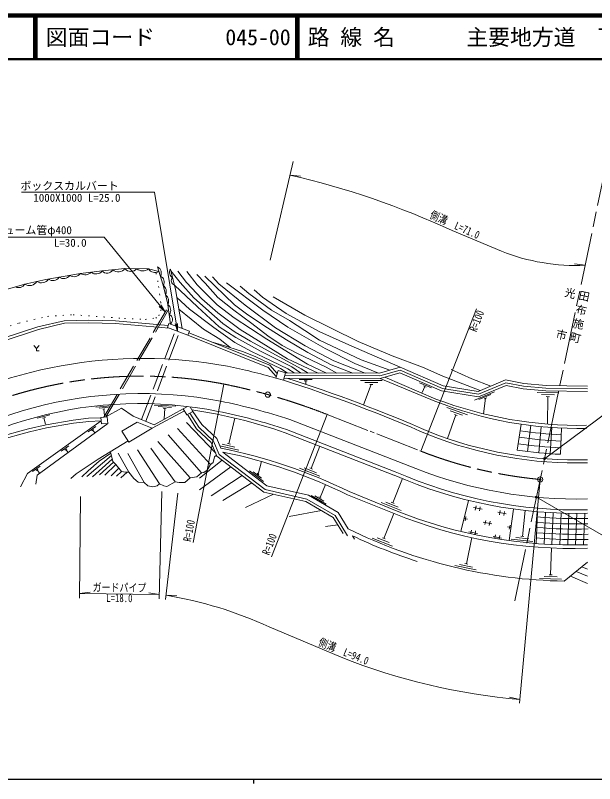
# Model space of a CAD drawing. Units: millimetres at full size, sheet at 1:1000; details may follow other scales. Extents: x 40000 to 680000, y 20000 to 380000.
# Drawn here: x 113412 to 246122, y 204000 to 380000 of the extents above; entities that cross this region are included whole.
import ezdxf
from ezdxf.enums import TextEntityAlignment as Align

# ---------------------------------------------------------------- set-up
doc = ezdxf.new("R2010")
doc.units = ezdxf.units.MM
doc.header["$LTSCALE"] = 1000
doc.header["$PDMODE"] = 32
doc.header["$PDSIZE"] = 500
for name, pattern in [('CHAIN', [18.5, 12, -1.5, 3.5, -1.5]), ('DASHED', [7.5, 6, -1.5]), ('DOTTED', [1.75, 0.25, -1.5])]:
    doc.linetypes.add(name, pattern=pattern)
for name, color, linetype, lineweight in [('M-BGD', 7, 'Continuous', 13), ('M-BMK', 2, 'CHAIN', 13), ('M-BMK-SRVR', 3, 'Continuous', 13), ('M-STR-HTXT', 7, 'Continuous', 13), ('M-TTL', 2, 'Continuous', 140), ('M-TTL-BAND', 7, 'Continuous', 25), ('M-TTL-LINE', 7, 'Continuous', 50)]:
    doc.layers.add(name, color=color, linetype=linetype, lineweight=lineweight)
doc.layers.add('M-TTL-TXT', color=7, linetype='Continuous')
doc.styles.add('ＭＳ ゴシック', font='')
doc.styles.get('ＭＳ ゴシック').set_extended_font_data('MS Gothic')

# ---------------------------------------------------------------- blocks, each defined once
blk = doc.blocks.new('open_arrow')
at = {"color": 0, "linetype": 'Continuous', "lineweight": -2}
blk.add_lwpolyline([(7.5, 1.25), (0, 0), (7.5, -1.25)], dxfattribs=at)

msp = doc.modelspace()

# ---------------------------------------------------------------- hatches: boundary and pattern name
at = {"layer": 'M-STR-HTXT'}
for points in [[(234860, 278564, -0.41421), (234760, 278225, -0.41421), (234421, 278325, -1)], [(233008, 269740, -0.41421), (232908, 269401, -0.41421), (232569, 269501, -1)]]:
    msp.add_hatch(color=256, dxfattribs=at).paths.add_polyline_path(points)

# ---------------------------------------------------------------- linework, layer by layer
at = {"layer": 'M-BGD', "linetype": 'DASHED'}
for p, q in [((133675, 287949), (148429, 313241)), ((134165, 287995), (148518, 312601)), ((142342, 287389), (150112, 307796)), ((143269, 287012), (151047, 307442))]:
    msp.add_line(p, q, dxfattribs=at)
at = {"layer": 'M-BGD'}
for p, q in [((118261, 303664), (118261, 303164)), ((118261, 303164), (118861, 303164)), ((181430, 296566), (178430, 296579)), ((180279, 296271), (179579, 296274)), ((179929, 296272), (179926, 295489)), ((197466, 296351), (192466, 296371)), ((196464, 295905), (193464, 295917)), ((196981, 296803), (209542, 291652)), ((198029, 297106), (209732, 292114)), ((208719, 294649), (205969, 295848)), ((194962, 295461), (193172, 290761)), ((195312, 295460), (194612, 295463)), ((207224, 294973), (206624, 293598)), ((207544, 294833), (206903, 295113)), ((223181, 293793), (218567, 291868)), ((222374, 293131), (219605, 291976)), ((221105, 292277), (220633, 288724)), ((221428, 292412), (220782, 292142)), ((237922, 293501), (232923, 293594)), ((236914, 293069), (233914, 293125)), ((235755, 292641), (235056, 292654)), ((235405, 292647), (235289, 286364)), ((135358, 290575), (131875, 290223)), ((150166, 290445), (145174, 290726)), ((134691, 290207), (132602, 289995)), ((133921, 289827), (133433, 289778)), ((133677, 289802), (133828, 288310)), ((152126, 289404), (144744, 285429)), ((151870, 289834), (145182, 286233)), ((149151, 290202), (146155, 290371)), ((147986, 289967), (147287, 290006)), ((147636, 289987), (147495, 287478)), ((216968, 288512), (212245, 290152)), ((215876, 288415), (213042, 289399)), ((121320, 288454), (118417, 287700)), ((120283, 287875), (119605, 287699)), ((119944, 287787), (120321, 286335)), ((162340, 281858), (163682, 287736)), ((205130, 276195), (176329, 287396)), ((214311, 288482), (212424, 283047)), ((214642, 288367), (213981, 288596)), ((131823, 285827), (130114, 284607)), ((158148, 277127), (150594, 285358)), ((159311, 279712), (152596, 286715)), ((200446, 275442), (175517, 285136)), ((228387, 280386), (229270, 286321)), ((230754, 280065), (231485, 286020)), ((233328, 279785), (233896, 285758)), ((235901, 279576), (236305, 285562)), ((238295, 279445), (238546, 285440)), ((131342, 285115), (130943, 284830)), ((131143, 284973), (131600, 284332)), ((156040, 275184), (148410, 283918)), ((200156, 274696), (175228, 284391)), ((153483, 274053), (146063, 282388)), ((160777, 281753), (163702, 281085)), ((161999, 281936), (162681, 281780)), ((125650, 281421), (123941, 280201)), ((125169, 280709), (124770, 280424)), ((124970, 280567), (125471, 279864)), ((146463, 272665), (141389, 280488)), ((150009, 273166), (144478, 280831)), ((160277, 281406), (164577, 280424)), ((181165, 276205), (183193, 281293)), ((129777, 274367), (135400, 279177)), ((135618, 278339), (131098, 274278)), ((139418, 275374), (136974, 279711)), ((142907, 272980), (139193, 279619)), ((155607, 273994), (160819, 278100)), ((119060, 276717), (117351, 275497)), ((132667, 274716), (135868, 277682)), ((133871, 274666), (136425, 277139)), ((155589, 271320), (162762, 276613)), ((169003, 274923), (169821, 277778)), ((179605, 276343), (182392, 275232)), ((180840, 276335), (181490, 276076)), ((118579, 276005), (118180, 275720)), ((118380, 275863), (118928, 275094)), ((135350, 274541), (137138, 276248)), ((136585, 274461), (137718, 275522)), ((137570, 274042), (139013, 275357)), ((158259, 269966), (165382, 274609)), ((167050, 275662), (170226, 273231)), ((167867, 275414), (169773, 273956)), ((168780, 275093), (169225, 274753)), ((178509, 276295), (183154, 274444)), ((160980, 268865), (167566, 272938)), ((199852, 268318), (202087, 273869)), ((183216, 269560), (184498, 272499)), ((166162, 267252), (172558, 270293)), ((181184, 270043), (184646, 268038)), ((182027, 269902), (184104, 268699)), ((182973, 269700), (183458, 269419)), ((200187, 265865), (189527, 270162)), ((200486, 266607), (189854, 270893)), ((197197, 268416), (201836, 266549)), ((198293, 268460), (201076, 267340)), ((199528, 268448), (200177, 268187)), ((176158, 265167), (183511, 266557)), ((197844, 260178), (200103, 265899)), ((229577, 260650), (230182, 266607)), ((233045, 266285), (232752, 259001)), ((234841, 266146), (234548, 258877)), ((236638, 266039), (236346, 258783)), ((238437, 265962), (238145, 258719)), ((240236, 265917), (239945, 258685)), ((242037, 265904), (241746, 258681)), ((243839, 265921), (243549, 258708)), ((184447, 262917), (187281, 263285)), ((190629, 260795), (191108, 260015)), ((229229, 260685), (229925, 260615)), ((195189, 260259), (199839, 258423)), ((196284, 260310), (199074, 259209)), ((197519, 260307), (198170, 260050)), ((216742, 254337), (217988, 260360)), ((226999, 260007), (231973, 259502)), ((228039, 260354), (231024, 260051)), ((236045, 251839), (236230, 257987)), ((214112, 253962), (219008, 252949)), ((215182, 254200), (218120, 253592)), ((216400, 254408), (217085, 254266)), ((239161, 250395), (244493, 254764)), ((243179, 253687), (244493, 253134)), ((235695, 251850), (236395, 251829)), ((241867, 252612), (244493, 251506)), ((233519, 251015), (238517, 250864)), ((234532, 251434), (237531, 251344)), ((240555, 251537), (244493, 249879))]:
    msp.add_line(p, q, dxfattribs=at)
for points in [[(148982, 309292), (148294, 314202), (147195, 318438), (145991, 322365)], [(146317, 321304), (143896, 321906), (138521, 321976), (133276, 321448), (128344, 320873), (120383, 319470), (115573, 318447), (110552, 316938), (108397, 316104), (106319, 314406), (100984, 308963), (97124, 305580), (95059, 304263), (92657, 303523), (92020, 303419), (87666, 303646), (81711, 304691)], [(151659, 308280), (150124, 317176), (148963, 321853)], [(149055, 321481), (151154, 318786), (154266, 315270), (159042, 311094), (160934, 309401), (163764, 307435), (167297, 305361), (178923, 299026), (180514, 298070)], [(182768, 298061), (175757, 301296), (167508, 306435), (164876, 308058), (159799, 311878), (156134, 315053), (152629, 318778), (150620, 321388)], [(152678, 321297), (155058, 318282), (159655, 313698), (163509, 310688), (171052, 305797), (180360, 300089), (184705, 298053)], [(187076, 298043), (184615, 299389), (177909, 302624), (174573, 304401), (171271, 306554), (167620, 309422), (163459, 312432), (159797, 315399), (156858, 318667), (154950, 320666)], [(156822, 320243), (163605, 313696), (166334, 311616), (170356, 308948), (175541, 305656), (180433, 302794), (185750, 299931), (190711, 298029)], [(193523, 298017), (186407, 300839), (179776, 304317), (173015, 308436), (166061, 313613), (160045, 318520), (158553, 320073)], [(161791, 318709), (170141, 312474), (175867, 308589), (184377, 303686), (191163, 300278), (196608, 298005)], [(178726, 298077), (176722, 299455), (169754, 302959), (163890, 306177), (160100, 308657), (155145, 313199), (149865, 318218)], [(199210, 298695), (192658, 301084), (183107, 305615), (179746, 307786), (176217, 310103), (172075, 312474), (166899, 316253), (164927, 317986)], [(201606, 299386), (189816, 304491), (183139, 307478), (175452, 311730), (170039, 315470), (168090, 317115)], [(150434, 315378), (153304, 312701), (158867, 308500), (163694, 305067), (167647, 302910), (170261, 301670), (175860, 298998), (177249, 298083)], [(219863, 294034), (211307, 297371), (206671, 299443), (199773, 302002), (191974, 305267), (179693, 311299), (172479, 315515)], [(162631, 303890), (160244, 305789), (156525, 308120), (150892, 312728)], [(148418, 308971), (136375, 310017), (130280, 310195), (124555, 310047), (118562, 308634), (110387, 305948), (100426, 301612), (94667, 298442), (90216, 295317), (83702, 289782), (80415, 286860), (76191, 282545), (73321, 278417)], [(148650, 308348), (136340, 309418), (130279, 309595), (124633, 309449), (118725, 308056), (110601, 305387), (100691, 301073), (94985, 297932), (90583, 294842), (84096, 289329), (80829, 286426), (76655, 282161), (73701, 277912)], [(152918, 306735), (171337, 299366), (173193, 297286)], [(153130, 307296), (171691, 299871), (173391, 297965)], [(175647, 298090), (174139, 299127), (168531, 301787), (165670, 302887), (160420, 304620), (158254, 305246)], [(117661, 304364), (118261, 303664), (118861, 304364)], [(175302, 298091), (196813, 298004), (201606, 299386), (211399, 295116), (219404, 293843), (225700, 296469), (229886, 295647), (235000, 295205), (244493, 295029)], [(174953, 296893), (196981, 296803), (201523, 298114), (211060, 293955), (219552, 292604), (225826, 295222), (229719, 294457), (234937, 294006), (244493, 293829)], [(175128, 297492), (196897, 297403), (201564, 298750), (211230, 294535), (219478, 293224), (225763, 295845), (229803, 295052), (234968, 294606), (244493, 294429)], [(222376, 295083), (217972, 296728), (213237, 298876)], [(152839, 290408), (151870, 289834), (152686, 288458), (154063, 289273), (153434, 290334)], [(145182, 286233), (140429, 288168), (137736, 290010), (134165, 287995)], [(153374, 288865), (155406, 285672), (158785, 282491), (160088, 279415), (170630, 271349), (180213, 269161), (186674, 265419), (189529, 260770)], [(154063, 289273), (156144, 286282), (159582, 283046), (160509, 280857)], [(83740, 267220), (87146, 269618), (90717, 271796), (99122, 276265), (100113, 278474), (101353, 280447), (109122, 283298), (116456, 285303), (120436, 286167), (126654, 287297), (130183, 287690), (132993, 287776)], [(84183, 266676), (87530, 269032), (91064, 271188), (99663, 275760), (100732, 278143), (101818, 279873), (109335, 282631), (116623, 284623), (120573, 285481), (126755, 286604), (130232, 286991), (133058, 287077)], [(114623, 272016), (116184, 275033), (133058, 287077)], [(152858, 288559), (154941, 285286), (158282, 282141), (159597, 279035), (170369, 270793), (179991, 268596), (186242, 264975), (188519, 261268)], [(134616, 286531), (118386, 274699), (118107, 272621)], [(139221, 282511), (132365, 278340), (127347, 274993), (126109, 273937)], [(159516, 279227), (159020, 278836), (158692, 277567), (158148, 277127), (157357, 275819), (156576, 275253), (156040, 275184), (154995, 274277), (153483, 274053), (152203, 273014), (150969, 272968), (150009, 273166), (148114, 272088), (147396, 272189), (146463, 272665), (145902, 272251), (144931, 272009), (143795, 272221), (142907, 272980), (141552, 273060), (140561, 273892), (139418, 275374), (138609, 275341), (137718, 275522), (136425, 277139), (135762, 277785), (135173, 280048)], [(160951, 279951), (171043, 272229), (180565, 270055), (187358, 266120), (189656, 262378)], [(135255, 279732), (132610, 277880), (130061, 275676), (128627, 274276)]]:
    msp.add_lwpolyline(points, dxfattribs=at)
at = {"layer": 'M-BGD', "linetype": 'DOTTED'}
msp.add_lwpolyline([(96091, 300904), (102598, 304387), (108899, 307746), (114265, 309520), (120810, 311045), (126660, 311421), (138396, 310559), (143175, 310365), (145588, 310648), (146251, 311203), (146776, 312306), (146705, 314198), (146086, 318972), (145600, 321109)], dxfattribs=at)
at = {"layer": 'M-BGD'}
for points in [[(152918, 306735), (148241, 308503), (148595, 309438), (153272, 307670)], [(173085, 296917), (174814, 296414), (175317, 298142), (173589, 298645)], [(133123, 286391), (134616, 286531), (134476, 288024), (132983, 287884)], [(144744, 285429), (141342, 286833), (137825, 284765), (139392, 282235)]]:
    msp.add_lwpolyline(points, close=True, dxfattribs=at)
for centre, radius, start, end in [((145290, 320972), 1560, 330.77059, 63.29242), ((124417, 321523), 1821, 236.54291, 323.44588), ((126895, 321889), 1770, 235.02145, 324.96733), ((129399, 322544), 1976, 237.74342, 315.55891), ((131913, 322416), 1671, 228.69759, 324.60474), ((134408, 322466), 1523, 221.95315, 329.55608), ((136984, 323200), 1965, 230.01489, 321.49434), ((139880, 323116), 1774, 220.0001, 318.50859), ((142575, 323686), 2216, 231.93212, 306.57657), ((145462, 323034), 1930, 215.74164, 296.29614), ((150079, 321098), 1348, 145.92936, 241.96089), ((116673, 320048), 1942, 235.5186, 328.4924), ((119382, 320714), 1984, 237.94957, 325.12635), ((122016, 320901), 1661, 232.68747, 327.30131), ((146193, 318966), 1326, 323.6762, 69.76403), ((150142, 319184), 1005, 133.85273, 254.03752), ((114146, 319276), 1651, 243.59334, 329.86226), ((146221, 316748), 1770, 335.10033, 54.00046), ((146607, 314534), 1909, 336.28425, 50.30724), ((147355, 312467), 1640, 323.54733, 52.41493), ((148047, 310283), 1362, 313.34103, 62.62123), ((142619, 196281), 105129, 79.38591, 121.13878), ((133219, 156856), 145624, 74.11161, 78.60769), ((74339, -21253), 333177, 66.31935, 72.44844), ((74339, -21253), 333877, 66.31935, 72.34005), ((142213, 197355), 96000, 79.07624, 130.73192), ((141846, 199812), 91260, 78.59026, 131.67448), ((133219, 156856), 137474, 71.7244, 78.60769), ((242228, 373448), 88085, 248.21821, 271.34182), ((242634, 378678), 92606, 249.18847, 271.01492), ((135797, 169894), 121096, 70.99719, 81.42782), ((133219, 156856), 135074, 71.75072, 78.60769), ((241927, 369530), 92076, 248.48344, 271.59705), ((241928, 369542), 91388, 248.50235, 271.6085), ((242228, 373448), 89585, 261.54026, 267.60394), ((242228, 373448), 92585, 261.54026, 267.60394), ((242228, 373448), 91085, 261.54026, 267.60394), ((137342, 164430), 118709, 63.74576, 78.74602), ((137342, 164430), 117909, 63.7312, 78.44991), ((242228, 373448), 94085, 261.54026, 267.60394), ((241926, 369513), 103610, 246.22547, 271.43104), ((241927, 369530), 102826, 246.20878, 271.43005), ((241927, 369530), 100326, 248.48344, 271.46569), ((241073, 366539), 108660, 247.89699, 271.80394), ((241073, 366539), 107860, 247.89592, 271.81732), ((241926, 369513), 104810, 265.11311, 271.43104), ((241073, 366539), 116160, 243.72809, 269.05725), ((241926, 369513), 107210, 265.17089, 271.43104), ((241926, 369513), 106010, 265.14232, 271.43104), ((241073, 366539), 117160, 244.4973, 252.30908), ((241926, 369513), 108410, 265.19881, 271.43104), ((241926, 369513), 109610, 265.22613, 271.43104)]:
    msp.add_arc(centre, radius, start, end, dxfattribs=at)
at = {"layer": 'M-BMK'}
msp.add_line((227808, 245899), (248927, 346487), dxfattribs=at)
at = {"layer": 'M-BMK', "linetype": 'Continuous'}
for p, q in [((184836, 288578), (194146, 284929)), ((194705, 284710), (195636, 284345)), ((196195, 284127), (205505, 280478)), ((206064, 280259), (206316, 280160))]:
    msp.add_line(p, q, dxfattribs=at)
at = {"layer": 'M-BMK'}
for centre, radius, start, end in [((142213, 197355), 100000, 79.07624, 121.1618), ((133219, 156856), 141474, 68.60162, 78.60769)]:
    msp.add_arc(centre, radius, start, end, dxfattribs=at)
at = {"layer": 'M-BMK-SRVR'}
for centre in [(171243, 293124), (233642, 273687)]:
    msp.add_circle(centre, 600, dxfattribs=at)
msp.add_point((233642, 273687), dxfattribs=at)
at = {"layer": 'M-STR-HTXT'}
for p, q in [((177019, 346487), (171809, 323931)), ((176310, 343418), (178753, 343176)), ((224753, 325967), (213507, 330684)), ((243942, 322747), (241511, 323087)), ((206316, 280160), (219085, 312748)), ((161163, 295543), (154152, 259213)), ((234641, 278445), (257332, 295365)), ((184836, 288578), (172066, 255990)), ((233642, 273687), (228928, 222439)), ((128106, 246523), (128335, 269780)), ((146367, 246344), (146952, 270889)), ((147822, 246145), (150625, 270529)), ((232788, 269621), (255171, 256676)), ((217240, 268887), (215494, 261756)), ((218948, 267628), (218759, 266646)), ((218362, 267232), (220326, 266854)), ((219930, 267439), (219741, 266457)), ((223917, 266164), (225881, 265786)), ((224503, 266561), (224314, 265579)), ((225485, 266372), (225296, 265390)), ((227552, 266906), (226514, 259666)), ((216230, 264761), (217015, 264610)), ((216618, 265196), (216429, 264214)), ((221191, 264317), (221003, 263335)), ((222173, 264128), (221985, 263146)), ((220606, 263920), (222570, 263543)), ((226161, 262852), (226949, 262701)), ((226747, 263249), (226558, 262267)), ((217295, 261676), (219259, 261299)), ((217880, 262073), (217737, 261331)), ((218862, 261884), (218720, 261144)), ((222850, 260609), (224814, 260231)), ((223435, 261005), (223295, 260277)), ((224417, 260817), (224278, 260090)), ((128116, 247523), (130550, 247841)), ((146391, 247343), (128116, 247523)), ((146391, 247343), (143963, 247709)), ((147936, 247138), (150388, 247021)), ((188076, 232936), (171575, 239900)), ((229005, 223273), (226598, 223784))]:
    msp.add_line(p, q, dxfattribs=at)
for points in [[(150579, 307619), (145258, 339481), (114848, 339481)], [(147750, 312078), (133748, 329172), (108336, 329172)]]:
    msp.add_lwpolyline(points, dxfattribs=at)
for centre in [(234641, 278445), (232788, 269621)]:
    msp.add_circle(centre, 250, dxfattribs=at)
for centre, radius, start, end in [((133219, 156856), 191474, 65.20864, 76.99421), ((241927, 369530), 46826, 248.48344, 272.46697), ((133219, 156856), 91474, 65.20864, 80.74132), ((241927, 369530), 146826, 248.48344, 264.95103)]:
    msp.add_arc(centre, radius, start, end, dxfattribs=at)
at = {"layer": 'M-STR-HTXT', "color": 2, "linetype": 'CHAIN'}
msp.add_arc((242801, 373267), 100000, 248.60162, 264.74507, dxfattribs=at)
at = {"layer": 'M-TTL'}
msp.add_line((680000, 380000), (40000, 380000), dxfattribs=at)
at = {"layer": 'M-TTL-BAND'}
for p, q in [((40000, 205000), (579000, 205000)), ((168000, 205000), (168000, 204000))]:
    msp.add_line(p, q, dxfattribs=at)
at = {"layer": 'M-TTL-LINE'}
for p, q in [((117750, 380000), (117750, 370000)), ((118250, 380000), (118250, 370000)), ((177750, 380000), (177750, 370000)), ((178250, 380000), (178250, 370000)), ((40000, 370000), (680000, 370000))]:
    msp.add_line(p, q, dxfattribs=at)

# ---------------------------------------------------------------- block references
at = {"layer": 'M-STR-HTXT', "xscale": 240, "yscale": 240}
for p, rotation in [((147750, 312078), 129.3), ((150579, 307619), 99.5)]:
    msp.add_blockref('open_arrow', p, dxfattribs=dict(at, rotation=rotation))

# ---------------------------------------------------------------- texts
at = {"layer": 'M-STR-HTXT', "style": 'ＭＳ ゴシック'}
for s, p in [('ボックスカルバート', (137080, 339469)), ('ヒューム管φ400', (126351, 329326))]:
    msp.add_text(s, height=1833, dxfattribs=at).set_placement(p, align=Align.BOTTOM_RIGHT)
for s, p in [('1000X1000 L=25.0', (137485, 339129)), ('L=30.0', (129726, 328821))]:
    msp.add_text(s, height=1833, dxfattribs=at).set_placement(p, align=Align.TOP_RIGHT)
at = {"layer": 'M-STR-HTXT', "style": 'ＭＳ ゴシック', "width": 0.8}
for s, rotation, p in [('側溝\u3000L=71.0', 336, (213507, 330684)), ('ガードパイプ', 359.436, (137253, 247433)), ('側溝\u3000L=94.0', 338, (188076, 232936))]:
    msp.add_text(s, height=1833, rotation=rotation, dxfattribs=at).set_placement(p, align=Align.BOTTOM_CENTER)
at = {"layer": 'M-STR-HTXT', "style": 'ＭＳ ゴシック'}
for s, p in [('光', (238995, 315150)), ('田', (242206, 314475)), ('布', (241538, 311296)), ('施', (240871, 308117)), ('市', (236992, 305611)), ('町', (240203, 304937))]:
    msp.add_text(s, height=1833, rotation=348.142, dxfattribs=at).set_placement(p, align=Align.BOTTOM_LEFT)
at = {"layer": 'M-STR-HTXT', "style": 'ＭＳ ゴシック', "width": 0.8}
for rotation, p in [(68.602, (219552, 307133)), (79.076, (154152, 259213)), (68.602, (172066, 255990))]:
    msp.add_text('R=100', height=1833, rotation=rotation, dxfattribs=at).set_placement(p, align=Align.BOTTOM_LEFT)
msp.add_text('L=18.0', height=1833, rotation=359.436, dxfattribs=at).set_placement((137253, 247433), align=Align.TOP_CENTER)
at = {"layer": 'M-TTL-TXT', "style": 'ＭＳ ゴシック'}
for s, p in [('図面コード', (120380, 375000)), ('045-00', (161521, 375000)), ('路 線 名', (180380, 375000)), ('主要地方道\u3000下松田布施線', (216734, 375000))]:
    msp.add_text(s, height=3666, dxfattribs=at).set_placement(p, align=Align.MIDDLE_LEFT)

doc.saveas('drawing.dxf')
